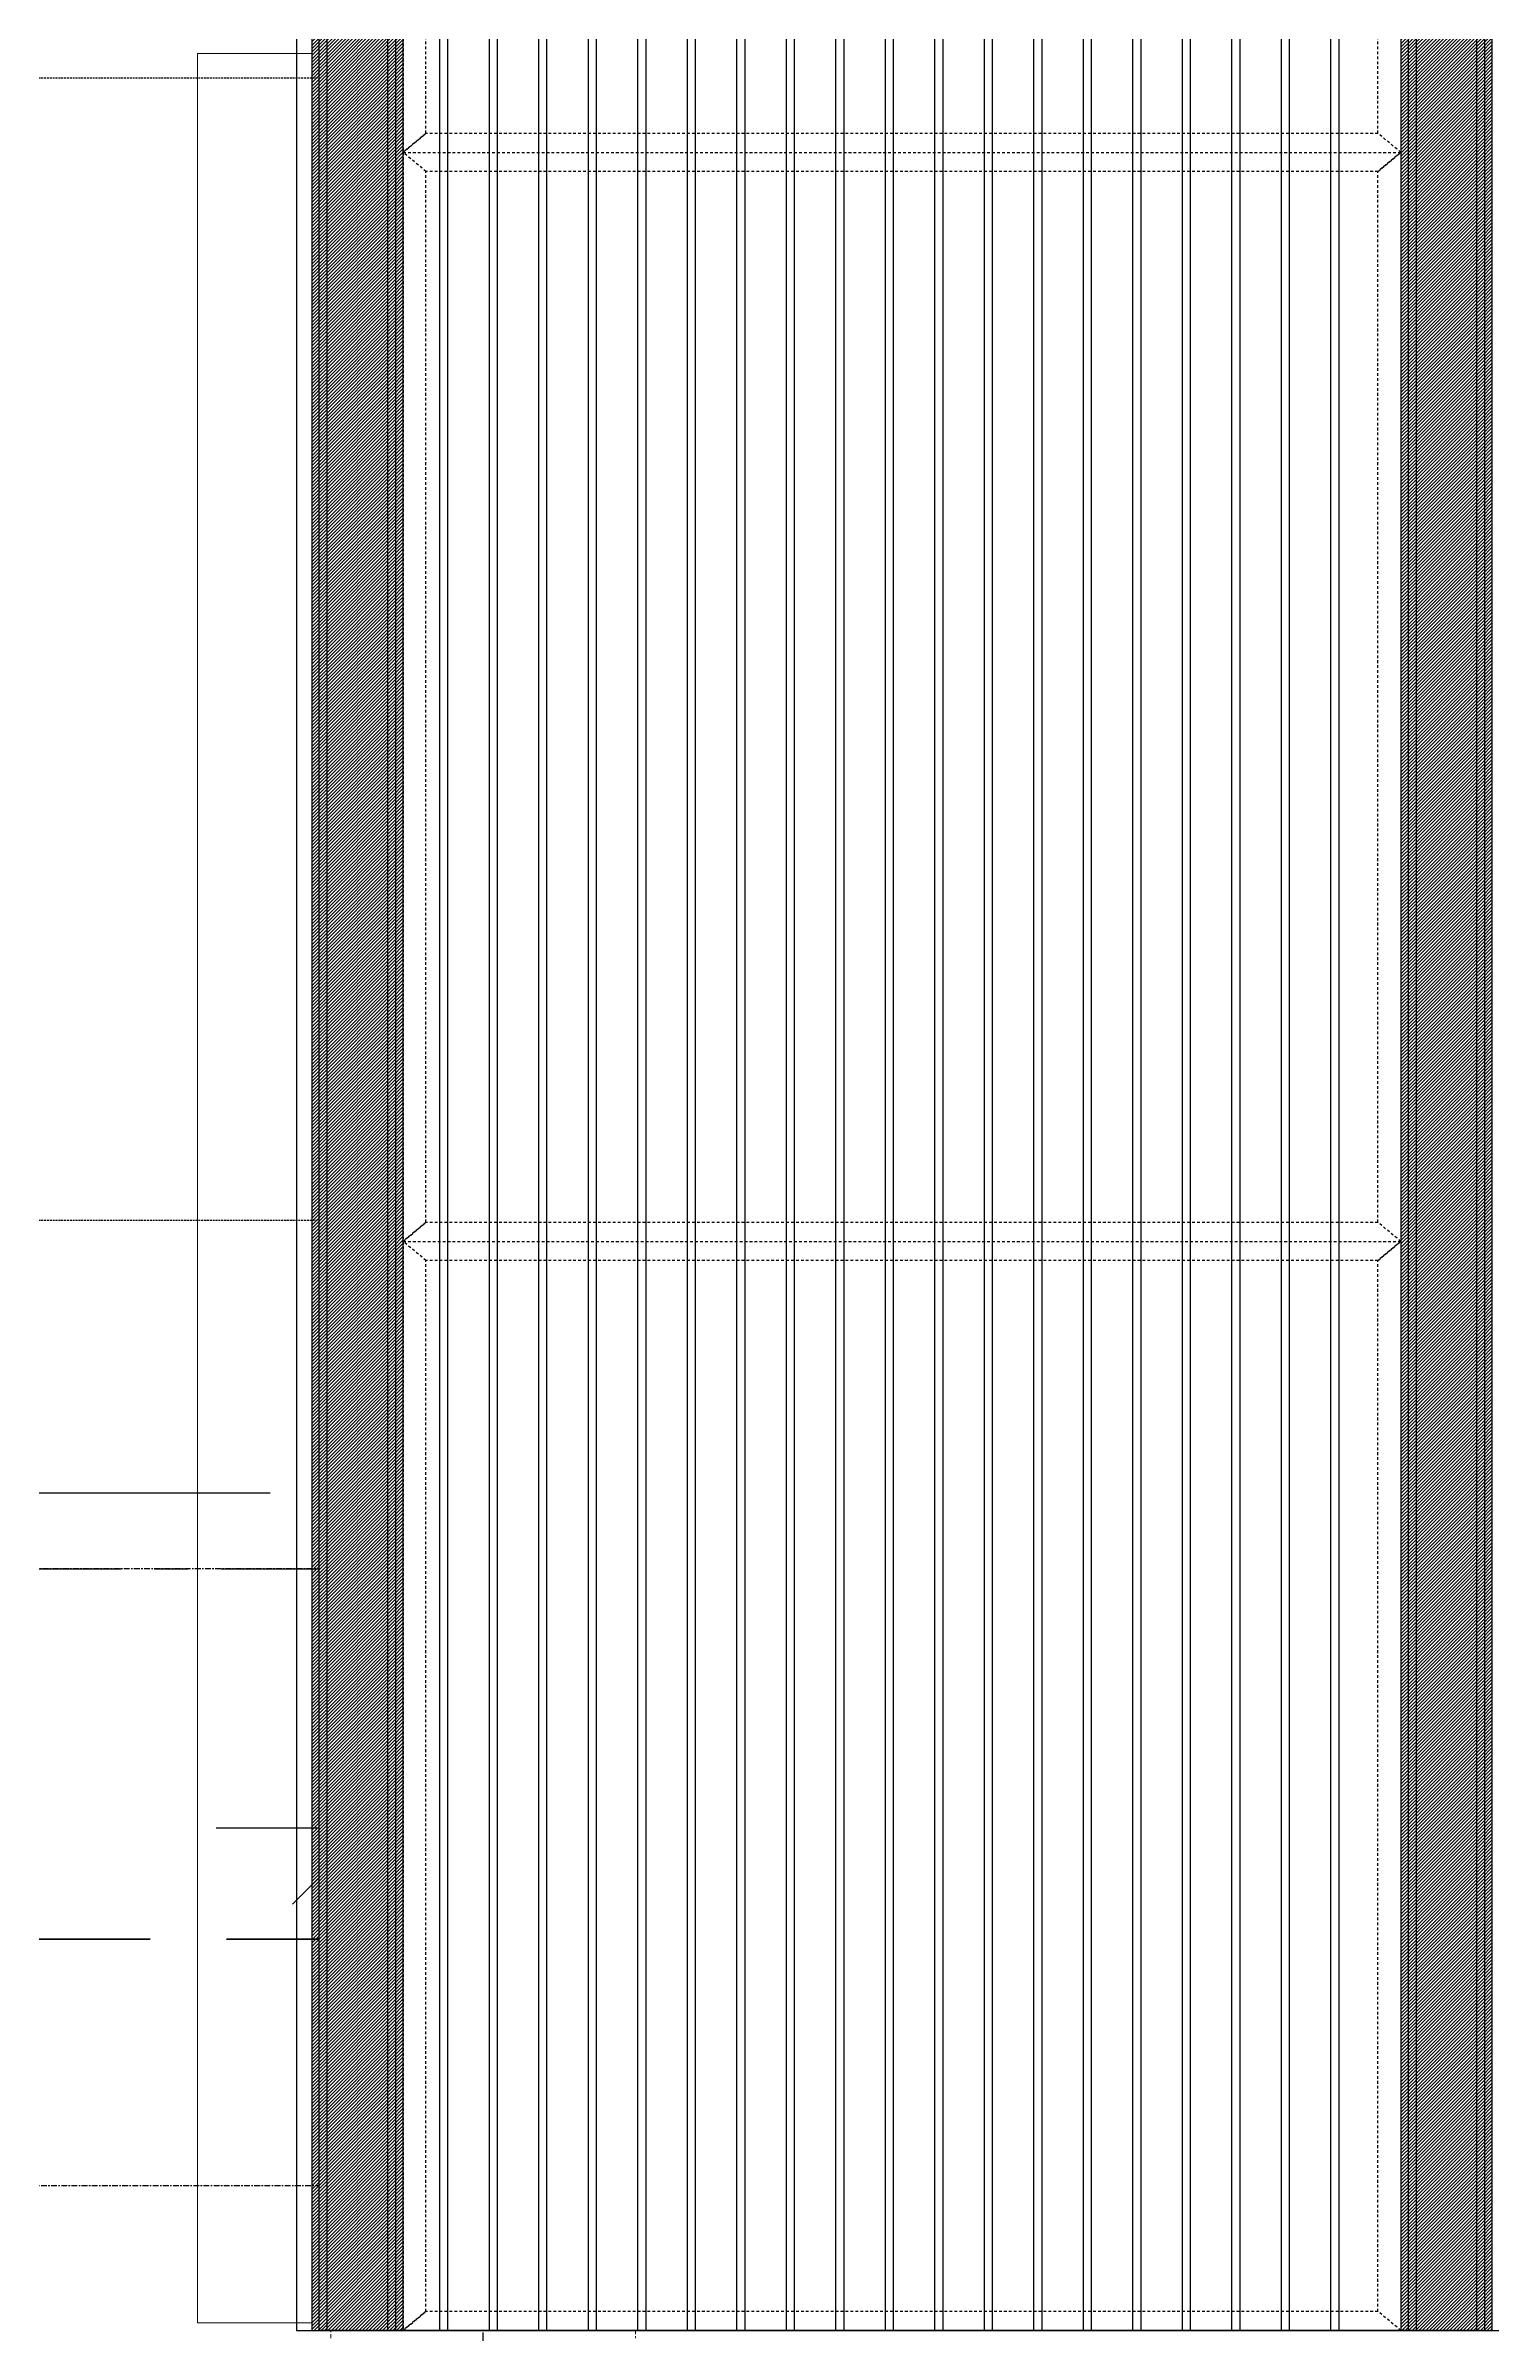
# Model space of a CAD drawing. Header units: millimetres. Extents: x 663313 to 1226001, y 1431724 to 1620898.
# Drawn here: x 953918 to 955817, y 1512950 to 1515955 of the extents above; entities that cross this region are included whole.
import ezdxf

# ---------------------------------------------------------------- set-up
doc = ezdxf.new("R2010")
doc.units = ezdxf.units.MM
doc.set_wipeout_variables(frame=1)
for name, pattern in [('CENTER', [50.8, 31.75, -6.35, 6.35, -6.35]), ('DPA_Grid _ Level 100', [1000, 550, -160, 130, -160]), ('DPA_Hidden 50', [300, 200, -100]), ('Grid Line', [22.225, 12.7, -3.175, 3.175, -3.175]), ('HIDDEN', [0.375, 0.25, -0.125]), ('TA_GL_000.70000', [1.925, 0.7, -0.175, 0.175, -0.175, 0.7]), ('TA_HL_001.00000', [6.5, 3.55, -2.95]), ('XKITLINE00', [0]), ('XKITLINE02', [4, 2, -2])]:
    doc.linetypes.add(name, pattern=pattern)
for name, color, linetype, plot in [('000 - 0_HIDE_OBJ_FRAMING_DEF_SUB', 7, 'Continuous', False), ('000_AREA_ASPG_AREA_HATCH_', 7, 'Continuous', False), ('000_AREA_ASPG_AREA_MAIN_COLOR_1', 7, 'Continuous', False)]:
    doc.layers.add(name, color=color, linetype=linetype, plot=plot)
for name, color, linetype in [('000 - 0_SYM_DWG_GRIDLINE_MAIN_COLOR_251', 7, 'Continuous'), ('000 - CONCRETE_COL_HATCH_', 7, 'Continuous'), ('000 - GRID', 7, 'CENTER'), ('010 - ASPG_EXTR_MAIN_COLOR_2', 7, 'Continuous'), ('010 - ASPG_EXTR_WIPEOUT_', 7, 'Continuous'), ('010 - ASPG_FRAMING_MAIN_COLOR_1', 7, 'Continuous'), ('010 - ASPG_FRAMING_SUB_COLOR_2', 7, 'Continuous')]:
    doc.layers.add(name, color=color, linetype=linetype)
for name, color, linetype, lineweight in [('A-FLOR-E', 7, 'Continuous', 9), ('Bolt', 7, 'Continuous', 0), ('Part', 7, 'Continuous', 0)]:
    doc.layers.add(name, color=color, linetype=linetype, lineweight=lineweight)
doc.styles.add('Arial', font='arial.ttf')
doc.styles.add('Arial_2', font='arial.ttf', dxfattribs={"height": 300})
doc.styles.add('TA', font='', dxfattribs={"height": 4.5})
doc.styles.get('TA').set_extended_font_data('Cordia New')
doc.dimstyles.new('Dim - 40 - End', dxfattribs={"dimscale": 0.04, "dimtxt": 3, "dimasz": 1, "dimexe": 0, "dimexo": 2.5, "dimgap": 1.5, "dimtad": 1, "dimdec": 0, "dimlfac": 1000, "dimzin": 1, "dimdsep": 46, "dimtxsty": 'Arial', "dimblk": 'END', "dimcen": 0.09, "dimclrd": 7, "dimclre": 7, "dimclrt": 7, "dimadec": 0, "dimazin": 0, "dimtfac": 1, "dimtdec": 0, "dimtix": 1, "dimtofl": 0, "dimtmove": 2, "dimatfit": 3, "dimfxl": 1, "dimtfill": 1, "dimtfillclr": 256, "dimtolj": 1, "dimtzin": 0, "dimarcsym": 0})
doc.dimstyles.new('DPA-DIM-3_0_T-T', dxfattribs={"dimscale": 304.8, "dimtxt": 1.004192, "dimasz": 0.656168, "dimexe": 0.328084, "dimexo": 0.0625, "dimgap": 0.164042, "dimtad": 1, "dimdec": 0, "dimlfac": 304.8, "dimzin": 0, "dimdsep": 46, "dimtxsty": 'Arial_2', "dimblk1": 'OBLIQUE', "dimblk2": 'OBLIQUE', "dimsah": 1, "dimcen": 0.09, "dimdle": 0.656168, "dimclrd": 7, "dimclre": 7, "dimclrt": 7, "dimadec": 8, "dimazin": 0, "dimtfac": 1, "dimtdec": 4, "dimtix": 1, "dimtmove": 0, "dimatfit": 3, "dimfxl": 0.004306, "dimfxlon": 1, "dimtvp": 1, "dimtolj": 1, "dimtzin": 0, "dimarcsym": 2})

# ---------------------------------------------------------------- blocks, each defined once
blk = doc.blocks.new('*U4825')
at = {"layer": '000 - 0_SYM_DWG_GRIDLINE_MAIN_COLOR_251', "color": 7, "linetype": 'ByBlock', "ltscale": 5}
blk.add_line((30, 0), (-326, 0), dxfattribs=at)
at = {"color": 7, "style": 'TA', "flags": 1}
blk.add_attdef('LOCATION', (6, -6), '', height=4.5, rotation=270, dxfattribs=at)
blk = doc.blocks.new('W-1-PP18-ST_ENT4_REV00_20260602-145720_ELEVATION_3_DIMS')
at = {"layer": '000 - GRID', "color": 7, "linetype": 'TA_GL_000.70000', "xscale": 50, "yscale": 50, "zscale": 50, "rotation": 180}
blk.add_blockref('*U4825', (-14800, 106350), dxfattribs=at)
blk = doc.blocks.new('DPA_AN_Callout - DPA_AN_Callout-24593721-ENT 4 ELE-3 sheet')
at = {"layer": '000 - 0_HIDE_OBJ_FRAMING_DEF_SUB', "color": 7, "linetype": 'DPA_Hidden 50', "lineweight": 50}
blk.add_line((-1801515.9, 105863.9), (-1810966.6, 105863.9), dxfattribs=at)
blk = doc.blocks.new('_Oblique')
at = {"color": 7, "linetype": 'ByBlock', "lineweight": -2}
blk.add_line((-0.5, -0.5), (0.5, 0.5), dxfattribs=at)
blk = doc.blocks.new('*D4511')
at = {"layer": '000 - 0_HIDE_OBJ_FRAMING_DEF_SUB', "color": 7, "lineweight": -2, "transparency": 16777216}
for p, q in [((-13350.3, 106390.8), (-13350.3, 105909.9)), ((-4400, 106390.8), (-4400, 105909.9)), ((-13550.3, 106009.9), (-4200, 106009.9))]:
    blk.add_line(p, q, dxfattribs=at)
at = {"layer": 'Defpoints', "color": 7, "transparency": 16777216}
for p in [(-13350.3, 106409.9), (-4400, 106409.9), (-4400, 106009.9)]:
    blk.add_point(p, dxfattribs=at)
at = {"layer": '000 - 0_HIDE_OBJ_FRAMING_DEF_SUB', "color": 7, "lineweight": -2, "transparency": 16777216, "xscale": 200, "yscale": 200, "zscale": 200, "rotation": 180}
blk.add_blockref('_Oblique', (-13350.3, 106009.9), dxfattribs=at)
at = {"layer": '000 - 0_HIDE_OBJ_FRAMING_DEF_SUB', "color": 7, "lineweight": -2, "transparency": 16777216, "xscale": 200, "yscale": 200, "zscale": 200}
blk.add_blockref('_Oblique', (-4400, 106009.9), dxfattribs=at)
at = {"layer": '000 - 0_HIDE_OBJ_FRAMING_DEF_SUB', "color": 7, "transparency": 16777216, "insert": (-8875.2, 106213.2), "char_height": 300, "width": 1107.531, "attachment_point": 5, "style": 'Arial_2'}
blk.add_mtext('\\A1;2728043', dxfattribs=at)
blk = doc.blocks.new('GM_Louver Grill Vertical Z1 - Z Profile-23736417-ENT 4 ELE-3 sheet')
at = {"layer": '000 - 0_HIDE_OBJ_FRAMING_DEF_SUB', "color": 7}
blk.add_line((-1809423.6, 105340), (-1809423.6, 115350), dxfattribs=at)
blk = doc.blocks.new('8')
at = {"layer": '000 - 0_HIDE_OBJ_FRAMING_DEF_SUB', "color": 7}
for p, q in [((179624.8, 115350), (179624.8, 105340)), ((181024.8, 105340), (181024.8, 115350)), ((181124.8, 105340), (181124.8, 115350)), ((179624.8, 105390), (181024.8, 105390)), ((182524.8, 105390), (181124.8, 105390))]:
    blk.add_line(p, q, dxfattribs=at)
for points in [[(181074.8, 115350), (179574.8, 115350), (179574.8, 105340), (181074.8, 105340)], [(181074.8, 115350), (182574.8, 115350), (182574.8, 105340), (181074.8, 105340)]]:
    blk.add_lwpolyline(points, close=True, dxfattribs=at)
for p in [(1989121.9, 0), (1989195.6, 0), (1989269.3, 0), (1989343, 0), (1989416.7, 0), (1989490.4, 0), (1989564.1, 0), (1989637.8, 0), (1989711.5, 0), (1989785.2, 0), (1989858.9, 0), (1989932.6, 0), (1990006.3, 0), (1990080, 0), (1990153.7, 0), (1990227.4, 0), (1990301.1, 0), (1990374.8, 0)]:
    blk.add_blockref('GM_Louver Grill Vertical Z1 - Z Profile-23736417-ENT 4 ELE-3 sheet', p, dxfattribs=at)
blk = doc.blocks.new('*A3400342')
at = {"layer": 'Part', "color": 7, "linetype": 'XKITLINE02', "lineweight": 0}
for p, q in [((617.54721, 131.130227), (617.54721, 75.930227)), ((618.017209, 131.130227), (618.017209, 75.930227)), ((618.01721, 131.130227), (618.01721, 75.930227)), ((618.077209, 131.130227), (618.077209, 75.930227)), ((618.07721, 131.130227), (618.07721, 75.930227)), ((618.54721, 131.130227), (618.54721, 75.930227)), ((617.547209, 103.530227), (617.547209, 102.820227)), ((618.547209, 103.530227), (618.547209, 102.820227)), ((617.547209, 88.530227), (617.547209, 87.820227)), ((618.547209, 88.530227), (618.547209, 87.820227)), ((618.547209, 75.930227), (618.54721, 75.930227)), ((618.54721, 75.930227), (618.547209, 75.930227))]:
    blk.add_line(p, q, dxfattribs=at)
at = {"layer": 'Part', "color": 7, "linetype": 'XKITLINE00', "lineweight": 0}
for p, q in [((617.547209, 117.820227), (617.547209, 103.530227)), ((618.547209, 117.820227), (618.547209, 103.530227)), ((617.547209, 102.820227), (617.547209, 88.530227)), ((618.547209, 102.820227), (618.547209, 88.530227)), ((617.547209, 87.820227), (617.547209, 75.930227)), ((618.547209, 75.930227), (618.547209, 87.820227)), ((617.547209, 75.930227), (618.547209, 75.930227))]:
    blk.add_line(p, q, dxfattribs=at)
blk = doc.blocks.new('*A3422345')
at = {"layer": 'Part', "color": 7, "linetype": 'XKITLINE00', "lineweight": 0}
for p, q in [((616.747209, 75.530227), (616.947209, 75.730227)), ((616.947209, 75.730227), (616.947211, 75.730227)), ((619.177211, 75.730227), (616.947209, 75.730227)), ((619.347209, 75.530227), (619.177209, 75.730227))]:
    blk.add_line(p, q, dxfattribs=at)
at = {"layer": 'Part', "color": 7, "linetype": 'XKITLINE02', "lineweight": 0}
for p, q in [((616.747211, 75.530227), (616.947211, 75.730227)), ((619.347211, 75.530227), (619.177211, 75.730227)), ((616.747209, 75.530227), (619.347211, 75.530227))]:
    blk.add_line(p, q, dxfattribs=at)
blk = doc.blocks.new('*A3423346')
at = {"layer": 'Part', "color": 7, "linetype": 'XKITLINE00', "lineweight": 0}
for p, q in [((616.947211, 75.830227), (616.947209, 75.830227)), ((616.947209, 75.830227), (619.147209, 75.830227)), ((616.947209, 75.730227), (616.947209, 75.830227)), ((616.947211, 75.730227), (616.947209, 75.730227)), ((616.947209, 75.730227), (619.147209, 75.730227)), ((619.147211, 75.830227), (619.147209, 75.830227)), ((619.147209, 75.730227), (619.147209, 75.830227)), ((619.147211, 75.730227), (619.147209, 75.730227))]:
    blk.add_line(p, q, dxfattribs=at)
at = {"layer": 'Part', "color": 7, "linetype": 'XKITLINE02', "lineweight": 0}
for p, q in [((616.947211, 75.830227), (616.947211, 75.730227)), ((619.147209, 75.830227), (619.147211, 75.830227)), ((619.147209, 75.730227), (619.147211, 75.730227)), ((619.147211, 75.830227), (619.147211, 75.730227))]:
    blk.add_line(p, q, dxfattribs=at)
blk = doc.blocks.new('*A3424347')
at = {"layer": 'Part', "color": 7, "linetype": 'XKITLINE02', "lineweight": 0}
for p, q in [((618.12721, 76.430227), (618.077209, 76.430227)), ((618.077209, 76.430227), (618.077209, 75.930227)), ((618.127209, 75.930227), (618.127209, 76.430227)), ((618.077209, 75.830227), (618.67721, 75.830227)), ((618.67721, 75.830227), (618.67721, 75.880227))]:
    blk.add_line(p, q, dxfattribs=at)
at = {"layer": 'Part', "color": 7, "linetype": 'XKITLINE00', "lineweight": 0}
for p, q in [((618.077209, 75.930227), (618.077209, 75.830227)), ((618.127209, 75.930227), (618.127209, 75.880227)), ((618.677209, 75.880227), (618.127209, 75.880227)), ((618.677209, 75.830227), (618.677209, 75.880227))]:
    blk.add_line(p, q, dxfattribs=at)
blk = doc.blocks.new('*A3425348')
at = {"layer": 'Bolt', "color": 7, "linetype": 'XKITLINE02', "lineweight": 0}
for p, q in [((618.20641, 76.130227), (617.77721, 76.130227)), ((618.07721, 76.200227), (618.01721, 76.200227)), ((618.07721, 76.060227), (618.01721, 76.060227)), ((618.12721, 76.300227), (618.07721, 76.300227)), ((618.12721, 75.960227), (618.07721, 75.960227))]:
    blk.add_line(p, q, dxfattribs=at)
blk = doc.blocks.new('*A3426349')
at = {"layer": 'Bolt'}
for points in [[(617.077, 75.73), (617.077, 75.83), (617.217, 75.83), (617.217, 75.73)], [(619.017, 75.83), (619.017, 75.73), (618.877, 75.73), (618.877, 75.83)]]:
    blk.add_hatch(color=7, dxfattribs=at).paths.add_polyline_path(points, flags=17)
at = {"layer": 'Bolt', "color": 7, "linetype": 'XKITLINE00', "lineweight": 0}
for p, q in [((617.077, 75.83), (617.077, 75.73)), ((617.147, 75.83), (617.147, 75.73)), ((617.217, 75.83), (617.217, 75.73)), ((618.877, 75.83), (618.877, 75.73)), ((618.947, 75.83), (618.947, 75.73)), ((619.017, 75.83), (619.017, 75.73))]:
    blk.add_line(p, q, dxfattribs=at)
blk = doc.blocks.new('*A3432355')
at = {"layer": 'Part', "color": 7, "linetype": 'XKITLINE00', "lineweight": 0}
for p, q in [((618.017208, 87.820227), (618.077208, 87.820227)), ((618.017208, 87.520227), (618.017208, 87.820227)), ((618.077209, 87.820227), (618.077208, 87.820227)), ((618.077208, 87.820227), (618.077208, 87.520227)), ((618.077208, 87.520227), (618.017208, 87.520227)), ((618.017209, 86.820227), (618.017208, 87.520227)), ((618.077208, 87.520227), (618.077209, 86.820227)), ((618.077209, 86.820227), (618.017209, 86.820227))]:
    blk.add_line(p, q, dxfattribs=at)
at = {"layer": 'Part', "color": 7, "linetype": 'XKITLINE02', "lineweight": 0}
for p, q in [((618.017209, 86.820227), (618.017209, 87.820227)), ((618.077208, 87.820227), (618.077209, 87.820227)), ((618.077209, 86.820227), (618.077209, 87.820227))]:
    blk.add_line(p, q, dxfattribs=at)
blk = doc.blocks.new('*A3433356')
at = {"layer": 'Part', "color": 7, "linetype": 'XKITLINE00', "lineweight": 0}
for p, q in [((617.547208, 87.820227), (617.547208, 87.880227)), ((618.547208, 87.820227), (617.547208, 87.820227)), ((618.547208, 87.820227), (618.547208, 87.880227)), ((618.547209, 87.820227), (618.547208, 87.820227))]:
    blk.add_line(p, q, dxfattribs=at)
at = {"layer": 'Part', "color": 7, "linetype": 'XKITLINE02', "lineweight": 0}
for p, q in [((617.547208, 87.880227), (617.547209, 87.880227)), ((617.547208, 87.880227), (618.547209, 87.880227)), ((617.547209, 87.880227), (617.547209, 87.820227)), ((618.547208, 87.820227), (618.547209, 87.820227)), ((618.547209, 87.820227), (618.547209, 87.880227))]:
    blk.add_line(p, q, dxfattribs=at)
blk = doc.blocks.new('*A3434357')
at = {"layer": 'Bolt'}
for points in [[(617.817, 87.94), (617.817, 87.88), (617.677, 87.88), (617.677, 87.94)], [(617.817, 87.88), (617.817, 87.82), (617.677, 87.82), (617.677, 87.88)], [(618.417, 87.94), (618.417, 87.88), (618.277, 87.88), (618.277, 87.94)], [(618.417, 87.88), (618.417, 87.82), (618.277, 87.82), (618.277, 87.88)]]:
    blk.add_hatch(color=7, dxfattribs=at).paths.add_polyline_path(points, flags=17)
at = {"layer": 'Bolt', "color": 7, "linetype": 'XKITLINE00', "lineweight": 0}
for p, q in [((617.747, 87.741), (617.747, 88.17)), ((618.347, 87.741), (618.347, 88.17)), ((617.677, 87.88), (617.677, 87.94)), ((617.677, 87.82), (617.677, 87.88)), ((617.817, 87.88), (617.817, 87.94)), ((617.817, 87.82), (617.817, 87.88)), ((618.277, 87.88), (618.277, 87.94)), ((618.277, 87.82), (618.277, 87.88)), ((618.417, 87.88), (618.417, 87.94)), ((618.417, 87.82), (618.417, 87.88))]:
    blk.add_line(p, q, dxfattribs=at)
blk = doc.blocks.new('*A3505427')
at = {"layer": 'Part', "color": 7, "linetype": 'XKITLINE00', "lineweight": 0}
for p, q in [((618.017208, 102.820227), (618.077208, 102.820227)), ((618.017208, 102.520227), (618.017208, 102.820227)), ((618.077209, 102.820227), (618.077208, 102.820227)), ((618.077208, 102.820227), (618.077208, 102.520227)), ((618.077208, 102.520227), (618.017208, 102.520227)), ((618.017209, 101.820227), (618.017208, 102.520227)), ((618.077208, 102.520227), (618.077209, 101.820227)), ((618.077209, 101.820227), (618.017209, 101.820227))]:
    blk.add_line(p, q, dxfattribs=at)
at = {"layer": 'Part', "color": 7, "linetype": 'XKITLINE02', "lineweight": 0}
for p, q in [((618.017209, 101.820227), (618.017209, 102.820227)), ((618.077208, 102.820227), (618.077209, 102.820227)), ((618.077209, 101.820227), (618.077209, 102.820227))]:
    blk.add_line(p, q, dxfattribs=at)
blk = doc.blocks.new('*A3506428')
at = {"layer": 'Part', "color": 7, "linetype": 'XKITLINE00', "lineweight": 0}
for p, q in [((617.547208, 102.820227), (617.547208, 102.880227)), ((618.547208, 102.820227), (617.547208, 102.820227)), ((618.547208, 102.820227), (618.547208, 102.880227)), ((618.547209, 102.820227), (618.547208, 102.820227))]:
    blk.add_line(p, q, dxfattribs=at)
at = {"layer": 'Part', "color": 7, "linetype": 'XKITLINE02', "lineweight": 0}
for p, q in [((617.547208, 102.880227), (617.547209, 102.880227)), ((617.547208, 102.880227), (618.547209, 102.880227)), ((617.547209, 102.880227), (617.547209, 102.820227)), ((618.547208, 102.820227), (618.547209, 102.820227)), ((618.547209, 102.820227), (618.547209, 102.880227))]:
    blk.add_line(p, q, dxfattribs=at)
blk = doc.blocks.new('*A3507429')
at = {"layer": 'Bolt'}
for points in [[(617.817, 102.94), (617.817, 102.88), (617.677, 102.88), (617.677, 102.94)], [(617.817, 102.88), (617.817, 102.82), (617.677, 102.82), (617.677, 102.88)], [(618.417, 102.94), (618.417, 102.88), (618.277, 102.88), (618.277, 102.94)], [(618.417, 102.88), (618.417, 102.82), (618.277, 102.82), (618.277, 102.88)]]:
    blk.add_hatch(color=7, dxfattribs=at).paths.add_polyline_path(points, flags=17)
at = {"layer": 'Bolt', "color": 7, "linetype": 'XKITLINE00', "lineweight": 0}
for p, q in [((617.747, 102.741), (617.747, 103.17)), ((618.347, 102.741), (618.347, 103.17)), ((617.677, 102.88), (617.677, 102.94)), ((617.677, 102.82), (617.677, 102.88)), ((617.817, 102.88), (617.817, 102.94)), ((617.817, 102.82), (617.817, 102.88)), ((618.277, 102.88), (618.277, 102.94)), ((618.277, 102.82), (618.277, 102.88)), ((618.417, 102.88), (618.417, 102.94)), ((618.417, 102.82), (618.417, 102.88))]:
    blk.add_line(p, q, dxfattribs=at)
blk = doc.blocks.new('END')
at = {"color": 7}
for p, q in [((2, 0), (-2, 0)), ((-1, -1), (1, 1)), ((0, 2), (0, -2))]:
    blk.add_line(p, q, dxfattribs=at)
blk = doc.blocks.new('*D5038')
at = {"layer": '000 - 0_HIDE_OBJ_FRAMING_DEF_SUB', "color": 7, "lineweight": -2, "transparency": 16777216}
for p, q in [((-13000, 105603.5), (-13000, 105745.6)), ((-13000, 105745.6), (-12650, 105745.6)), ((-12650, 105560.1), (-12650, 105745.6))]:
    blk.add_line(p, q, dxfattribs=at)
at = {"layer": 'Defpoints', "color": 7, "transparency": 16777216}
for p in [(-12650, 105745.6), (-13000, 105603.4), (-12650, 105560)]:
    blk.add_point(p, dxfattribs=at)
at = {"layer": '000 - 0_HIDE_OBJ_FRAMING_DEF_SUB', "color": 7, "lineweight": -2, "transparency": 16777216, "xscale": 0.04, "yscale": 0.04, "zscale": 0.04, "rotation": 180}
blk.add_blockref('END', (-13000, 105745.6), dxfattribs=at)
at = {"layer": '000 - 0_HIDE_OBJ_FRAMING_DEF_SUB', "color": 7, "lineweight": -2, "transparency": 16777216, "xscale": 0.04, "yscale": 0.04, "zscale": 0.04}
blk.add_blockref('END', (-12650, 105745.6), dxfattribs=at)
at = {"layer": '000 - 0_HIDE_OBJ_FRAMING_DEF_SUB', "color": 7, "transparency": 16777216, "insert": (-12825, 105745.7), "char_height": 0.12, "attachment_point": 5, "style": 'Arial', "bg_fill": 3, "box_fill_scale": 1.1, "bg_fill_color": 256, "bg_fill_true_color": 13158600, "bg_fill_transparency": 0}
blk.add_mtext('\\A1;350003', dxfattribs=at)
blk = doc.blocks.new('*D5039')
at = {"layer": '000 - 0_HIDE_OBJ_FRAMING_DEF_SUB', "color": 7, "lineweight": -2, "transparency": 16777216}
for p, q in [((-12650, 105560.1), (-12650, 105745.6)), ((-12650, 105745.6), (-11085, 105745.6)), ((-11085, 105560.1), (-11085, 105745.6))]:
    blk.add_line(p, q, dxfattribs=at)
at = {"layer": 'Defpoints', "color": 7, "transparency": 16777216}
for p in [(-11085, 105745.6), (-12650, 105560), (-11085, 105560)]:
    blk.add_point(p, dxfattribs=at)
at = {"layer": '000 - 0_HIDE_OBJ_FRAMING_DEF_SUB', "color": 7, "lineweight": -2, "transparency": 16777216, "xscale": 0.04, "yscale": 0.04, "zscale": 0.04, "rotation": 180}
blk.add_blockref('END', (-12650, 105745.6), dxfattribs=at)
at = {"layer": '000 - 0_HIDE_OBJ_FRAMING_DEF_SUB', "color": 7, "lineweight": -2, "transparency": 16777216, "xscale": 0.04, "yscale": 0.04, "zscale": 0.04}
blk.add_blockref('END', (-11085, 105745.6), dxfattribs=at)
at = {"layer": '000 - 0_HIDE_OBJ_FRAMING_DEF_SUB', "color": 7, "transparency": 16777216, "insert": (-11867.5, 105745.7), "char_height": 0.12, "attachment_point": 5, "style": 'Arial', "bg_fill": 3, "box_fill_scale": 1.1, "bg_fill_color": 256, "bg_fill_true_color": 13158600, "bg_fill_transparency": 0}
blk.add_mtext('\\A1;1565000', dxfattribs=at)
blk = doc.blocks.new('W-1-PP18-ST_ENT4_REV00_20260602-155515_ELEVATION_3_PRECAST')
at = {"layer": '000 - CONCRETE_COL_HATCH_'}
h = blk.add_hatch(dxfattribs=at)
h.set_pattern_fill('ANSI31')
h.set_pattern_definition([(45, (0, 0), (-1122.532, 1122.532), [])])
edge = h.paths.add_edge_path()
edge.add_line((-1445, 105360), (-1445, 115360))
edge.add_line((-1445, 115360), (-4425, 115360))
edge.add_line((-4425, 115360), (-4425, 105340))
edge.add_line((-4425, 105340), (-13505, 105340))
edge.add_line((-13505, 105340), (-13505, 102340))
edge.add_line((-13505, 102340), (-1445, 102340))
edge.add_line((-1445, 102340), (-1445, 105340))
h = blk.add_hatch(dxfattribs=at)
h.set_pattern_fill('AR-CONC', scale=0.05)
h.set_pattern_definition([(50, (0, 0), (4554.62, -398.48), [476.25, -5238.75]), (355, (0, 0), (-881.09, 4776.42), [381, -4191.01]), (100.4514, (379.6, -33), (3673.53, 4377.94), [404.75, -4452.26]), (46.184, (5e-14, 1270), (6776.98, -1051.06), [714.38, -7858.13]), (96.6356, (565, 1182.4), (5935.1, 6185.65), [607.13, -6678.4]), (351.184, (5e-14, 1270), (5935.1, 6185.65), [571.5, -6286.5]), (21, (635, 952.5), (3790.36, -2556.63), [476.25, -5238.75]), (326, (635, 952.5), (1545.05, 4604.7), [381, -4191]), (71.4514, (951, 739.4), (5335.41, 2048.07), [404.75, -4452.25]), (37.5, (0, 0), (77.215, 2113.876), [0, -4140.2, 0, -4254.5, 0, -4206.875]), (7.5, (0, 0), (1670.49, 2504.514), [0, -2425.7, 0, -4044.95, 0, -1603.375]), (327.5, (-1416, 5e-14), (3389.765, -143.219), [0, -1587.5, 0, -4953, 0, -6572.25]), (317.5, (-2051, 8e-14), (3703.23, 635.66), [0, -2063.75, 0, -3289.3, 0, -4667.25])])
edge = h.paths.add_edge_path()
edge.add_line((-1445, 105360), (-1445, 115360))
edge.add_line((-1445, 115360), (-4425, 115360))
edge.add_line((-4425, 115360), (-4425, 105340))
edge.add_line((-4425, 105340), (-13505, 105340))
edge.add_line((-13505, 105340), (-13505, 102340))
edge.add_line((-13505, 102340), (-1445, 102340))
edge.add_line((-1445, 102340), (-1445, 105340))
blk = doc.blocks.new('*U4743')
at = {"color": 7}
blk.add_wipeout([(50, 0), (1450, 0), (1450, 10010), (50, 10010)], dxfattribs=at).dxf.layer = '010 - ASPG_EXTR_WIPEOUT_'
at = {"layer": '010 - ASPG_FRAMING_SUB_COLOR_2', "color": 7}
blk.add_lwpolyline([(50, 0), (1450, 0), (1450, 10010), (50, 10010)], close=True, dxfattribs=at)
at = {"color": 7}
blk.add_wipeout([(-50, 0), (50, 0), (50, 10010), (-50, 10010)], dxfattribs=at).dxf.layer = '010 - ASPG_EXTR_WIPEOUT_'
at = {"layer": '010 - ASPG_FRAMING_MAIN_COLOR_1', "color": 7}
for points in [[(-50, 0), (-40, 0), (-40, 10010), (-50, 10010)], [(40, 0), (50, 0), (50, 10010), (40, 10010)]]:
    blk.add_lwpolyline(points, close=True, dxfattribs=at)
at = {"layer": '010 - ASPG_FRAMING_SUB_COLOR_2', "color": 7}
blk.add_lwpolyline([(-50, 0), (50, 0), (50, 10010), (-50, 10010)], close=True, dxfattribs=at)
blk = doc.blocks.new('*U4741')
at = {"color": 7}
blk.add_wipeout([(50, 0), (1380, 0), (1380, 10010), (50, 10010)], dxfattribs=at).dxf.layer = '010 - ASPG_EXTR_WIPEOUT_'
at = {"layer": '010 - ASPG_EXTR_MAIN_COLOR_2', "color": 7}
for points in [[(141.5, 0), (151.7, 0), (151.7, 10010), (141.5, 10010)], [(206.5, 0), (216.7, 0), (216.7, 10010), (206.5, 10010)], [(271.5, 0), (281.7, 0), (281.7, 10010), (271.5, 10010)], [(336.5, 0), (346.7, 0), (346.7, 10010), (336.5, 10010)], [(401.5, 0), (411.7, 0), (411.7, 10010), (401.5, 10010)], [(466.5, 0), (476.7, 0), (476.7, 10010), (466.5, 10010)], [(531.5, 0), (541.7, 0), (541.7, 10010), (531.5, 10010)], [(596.5, 0), (606.7, 0), (606.7, 10010), (596.5, 10010)], [(661.5, 0), (671.7, 0), (671.7, 10010), (661.5, 10010)], [(726.5, 0), (736.7, 0), (736.7, 10010), (726.5, 10010)], [(791.5, 0), (801.7, 0), (801.7, 10010), (791.5, 10010)], [(856.5, 0), (866.7, 0), (866.7, 10010), (856.5, 10010)], [(921.5, 0), (931.7, 0), (931.7, 10010), (921.5, 10010)], [(986.5, 0), (996.7, 0), (996.7, 10010), (986.5, 10010)], [(1051.5, 0), (1061.7, 0), (1061.7, 10010), (1051.5, 10010)], [(1116.5, 0), (1126.7, 0), (1126.7, 10010), (1116.5, 10010)], [(1181.5, 0), (1191.7, 0), (1191.7, 10010), (1181.5, 10010)], [(1246.5, 0), (1256.7, 0), (1256.7, 10010), (1246.5, 10010)], [(1311.5, 0), (1321.7, 0), (1321.7, 10010), (1311.5, 10010)]]:
    blk.add_lwpolyline(points, close=True, dxfattribs=at)
at = {"layer": '010 - ASPG_FRAMING_SUB_COLOR_2', "color": 7}
blk.add_lwpolyline([(50, 0), (1380, 0), (1380, 10010), (50, 10010)], close=True, dxfattribs=at)
at = {"color": 7}
for points in [[(-50, 0), (50, 0), (50, 10010), (-50, 10010)], [(1380, 0), (1480, 0), (1480, 10010), (1380, 10010)]]:
    blk.add_wipeout(points, dxfattribs=at).dxf.layer = '010 - ASPG_EXTR_WIPEOUT_'
at = {"layer": '010 - ASPG_FRAMING_MAIN_COLOR_1', "color": 7}
for points in [[(-50, 0), (-40, 0), (-40, 10010), (-50, 10010)], [(40, 0), (50, 0), (50, 10010), (40, 10010)], [(1380, 0), (1390, 0), (1390, 10010), (1380, 10010)], [(1470, 0), (1480, 0), (1480, 10010), (1470, 10010)]]:
    blk.add_lwpolyline(points, close=True, dxfattribs=at)
at = {"layer": '010 - ASPG_FRAMING_SUB_COLOR_2', "color": 7}
for points in [[(-50, 0), (50, 0), (50, 10010), (-50, 10010)], [(1380, 0), (1480, 0), (1480, 10010), (1380, 10010)]]:
    blk.add_lwpolyline(points, close=True, dxfattribs=at)
blk = doc.blocks.new('*U4801')
at = {"layer": '010 - ASPG_FRAMING_MAIN_COLOR_1', "color": 7, "linetype": 'ByBlock'}
for points in [[(0, 0), (0, 1310), (25, 1280), (25, 30), (0, 0)], [(1430, 1310), (0, 1310), (25, 1280), (1405, 1280)], [(1430, 0), (1430, 1310), (1405, 1280), (1405, 30), (1430, 0)], [(25, 30), (1405, 30), (1430, 0), (0, 0), (25, 30)]]:
    blk.add_lwpolyline(points, close=True, dxfattribs=at)
blk = doc.blocks.new('*U5420')
at = {"layer": '000_AREA_ASPG_AREA_HATCH_', "transparency": 33554539}
h = blk.add_hatch(dxfattribs=at)
h.set_pattern_fill('ANSI31')
h.set_pattern_definition([(45, (-24.4354, 9984.1105), (-2.245064, 2.245064), [])])
h.paths.add_polyline_path([(-60, 0), (60, 0), (60, 10010), (-60, 10010)])
at = {"layer": '000_AREA_ASPG_AREA_MAIN_COLOR_1', "color": 7}
blk.add_lwpolyline([(-60, 0), (60, 0), (60, 10010), (-60, 10010)], close=True, dxfattribs=at)
blk = doc.blocks.new('W-1-PP18-ST_ENT4_REV00_20260602-153342_ELEVATION_3_EX')
at = {"layer": '000 - 0_HIDE_OBJ_FRAMING_DEF_SUB', "color": 7, "linetype": 'DPA_Grid _ Level 100'}
blk.add_line((-21029.5361, 106450), (7102.1056, 106450), dxfattribs=at)
at = {"layer": '000 - 0_HIDE_OBJ_FRAMING_DEF_SUB', "color": 7}
blk.add_blockref('DPA_AN_Callout - DPA_AN_Callout-24593721-ENT 4 ELE-3 sheet', (1797178.8102, 0), dxfattribs=at)
dim = blk.add_linear_dim(base=(-4400.0367, 106009.8851), p1=(-13350.3104, 106409.8851), p2=(-4400.0367, 106409.8851), dimstyle='DPA-DIM-3_0_T-T', override={"dimpost": '<>', "dimclrd": 7, "dimclre": 7, "dimclrt": 7, "dimfxl": 8950.273781}, dxfattribs=at)
dim.commit()
dim.dimension.update_dxf_attribs({"geometry": '*D4511', "text_midpoint": (-8875.1735, 106213.1593)})
blk = doc.blocks.new('W-1-PP18-ST_ENT4_REV00_20260602-153434_ELEVATION_3_ST')
at = {"layer": '000 - 0_HIDE_OBJ_FRAMING_DEF_SUB', "color": 7, "linetype": 'Grid Line'}
blk.add_line((-13200, 104112.3283), (-13200, 116083.3784), dxfattribs=at)
at = {"layer": '000 - 0_HIDE_OBJ_FRAMING_DEF_SUB', "color": 7, "linetype": 'HIDDEN', "ltscale": 10}
for p, q in [((-12929.9975, 108307.5), (-13989.1709, 108307.5)), ((-12974.9975, 108281), (-10809.9974, 108281)), ((-12929.9975, 106807.5), (-13989.1709, 106807.5)), ((-12974.9975, 106781), (-10809.9974, 106781))]:
    blk.add_line(p, q, dxfattribs=at)
at = {"layer": '000 - 0_HIDE_OBJ_FRAMING_DEF_SUB', "color": 7, "linetype": 'Grid Line', "ltscale": 0.6}
for p, q in [((-7850, 106350), (-17111.0505, 106350)), ((-4905, 105540), (-17111.0505, 105540))]:
    blk.add_line(p, q, dxfattribs=at)
at = {"layer": 'A-FLOR-E', "color": 7, "linetype": 'HIDDEN', "ltscale": 20}
blk.add_lwpolyline([(-13400, 105340), (-13400, 114650), (-13000, 114650), (-13000, 105340)], dxfattribs=at)
at = {"layer": 'Part', "color": 7, "linetype": 'XKITLINE00', "lineweight": 0}
blk.add_line((-13000, 105540), (-10784.9975, 105540), dxfattribs=at)
for points in [[(-13575.0005, 108340), (-13575.0005, 105360), (-13424.9993, 105360), (-13425.0005, 108340)], [(-12974.9975, 108340), (-10809.9974, 108340), (-10809.9974, 108275), (-12974.9975, 108275)], [(-12974.9975, 106840), (-10809.9974, 106840), (-10809.9974, 106775), (-12974.9975, 106775)]]:
    blk.add_lwpolyline(points, close=True, dxfattribs=at)
at = {"color": 7}
blk.add_blockref('8', (-193019.8217, 10), dxfattribs=at)
at = {"color": 7, "lineweight": 0, "xscale": 100, "yscale": 100, "zscale": 100}
for name in ['*A3400342', '*A3507429', '*A3506428', '*A3505427', '*A3434357', '*A3433356', '*A3432355', '*A3424347', '*A3425348', '*A3423346', '*A3426349', '*A3422345']:
    blk.add_blockref(name, (-74454.7184, 97986.9773), dxfattribs=at)
at = {"layer": '000 - 0_HIDE_OBJ_FRAMING_DEF_SUB', "color": 7}
dim = blk.add_linear_dim(base=(-12649.9975000615, 105745.6186299324), p1=(-13000.0000001792, 105603.4176807404), p2=(-12649.9975000615, 105559.9999536755), dimstyle='Dim - 40 - End', override={"dimclrd": 7, "dimclre": 7, "dimclrt": 7}, dxfattribs=at)
dim.commit()
dim.dimension.update_dxf_attribs({"geometry": '*D5038', "text_midpoint": (-12824.9987501203, 105745.7399396186)})
dim = blk.add_linear_dim(base=(-11084.9974, 105745.6186), p1=(-12649.9975, 105560), p2=(-11084.9974, 105560), dimstyle='Dim - 40 - End', override={"dimclrd": 7, "dimclre": 7, "dimclrt": 7}, dxfattribs=at)
dim.commit()
dim.dimension.update_dxf_attribs({"geometry": '*D5039', "text_midpoint": (-11867.4975, 105745.7399)})

msp = doc.modelspace()

# ---------------------------------------------------------------- block references
at = {"color": 7}
msp.add_blockref('W-1-PP18-ST_ENT4_REV00_20260602-155515_ELEVATION_3_PRECAST', (967692.4165, 1407605.0011), dxfattribs=at)

# ---------------------------------------------------------------- next in the draw order: block references
msp.add_blockref('W-1-PP18-ST_ENT4_REV00_20260602-153434_ELEVATION_3_ST', (967692.4165, 1407605.0011), dxfattribs=at)

# ---------------------------------------------------------------- next in the draw order: block references
msp.add_blockref('W-1-PP18-ST_ENT4_REV00_20260602-145720_ELEVATION_3_DIMS', (967692.4165, 1407605.0011), dxfattribs=at)

# ---------------------------------------------------------------- next in the draw order: block references
msp.add_blockref('W-1-PP18-ST_ENT4_REV00_20260602-153342_ELEVATION_3_EX', (967692.4165, 1407605.0011), dxfattribs=at)

# ---------------------------------------------------------------- next in the draw order: block references
msp.add_blockref('*U4743', (955757.4138, 1512955.0011), dxfattribs=at)

# ---------------------------------------------------------------- next in the draw order: block references
at = {"color": 7, "xscale": -1}
msp.add_blockref('*U4741', (955757.4138, 1512955.0011), dxfattribs=at)

# ---------------------------------------------------------------- next in the draw order: block references
at = {"color": 7}
for p in [(954327.4138, 1512955.0011), (955757.4138, 1512955.0011)]:
    msp.add_blockref('*U5420', p, dxfattribs=at)
at = {"color": 7, "linetype": 'TA_HL_001.00000', "yscale": -1, "rotation": 90}
for p in [(954387.4138, 1515815.0011), (954387.4138, 1514385.0011), (954387.4138, 1512955.0011)]:
    msp.add_blockref('*U4801', p, dxfattribs=at)

doc.saveas('drawing.dxf')
